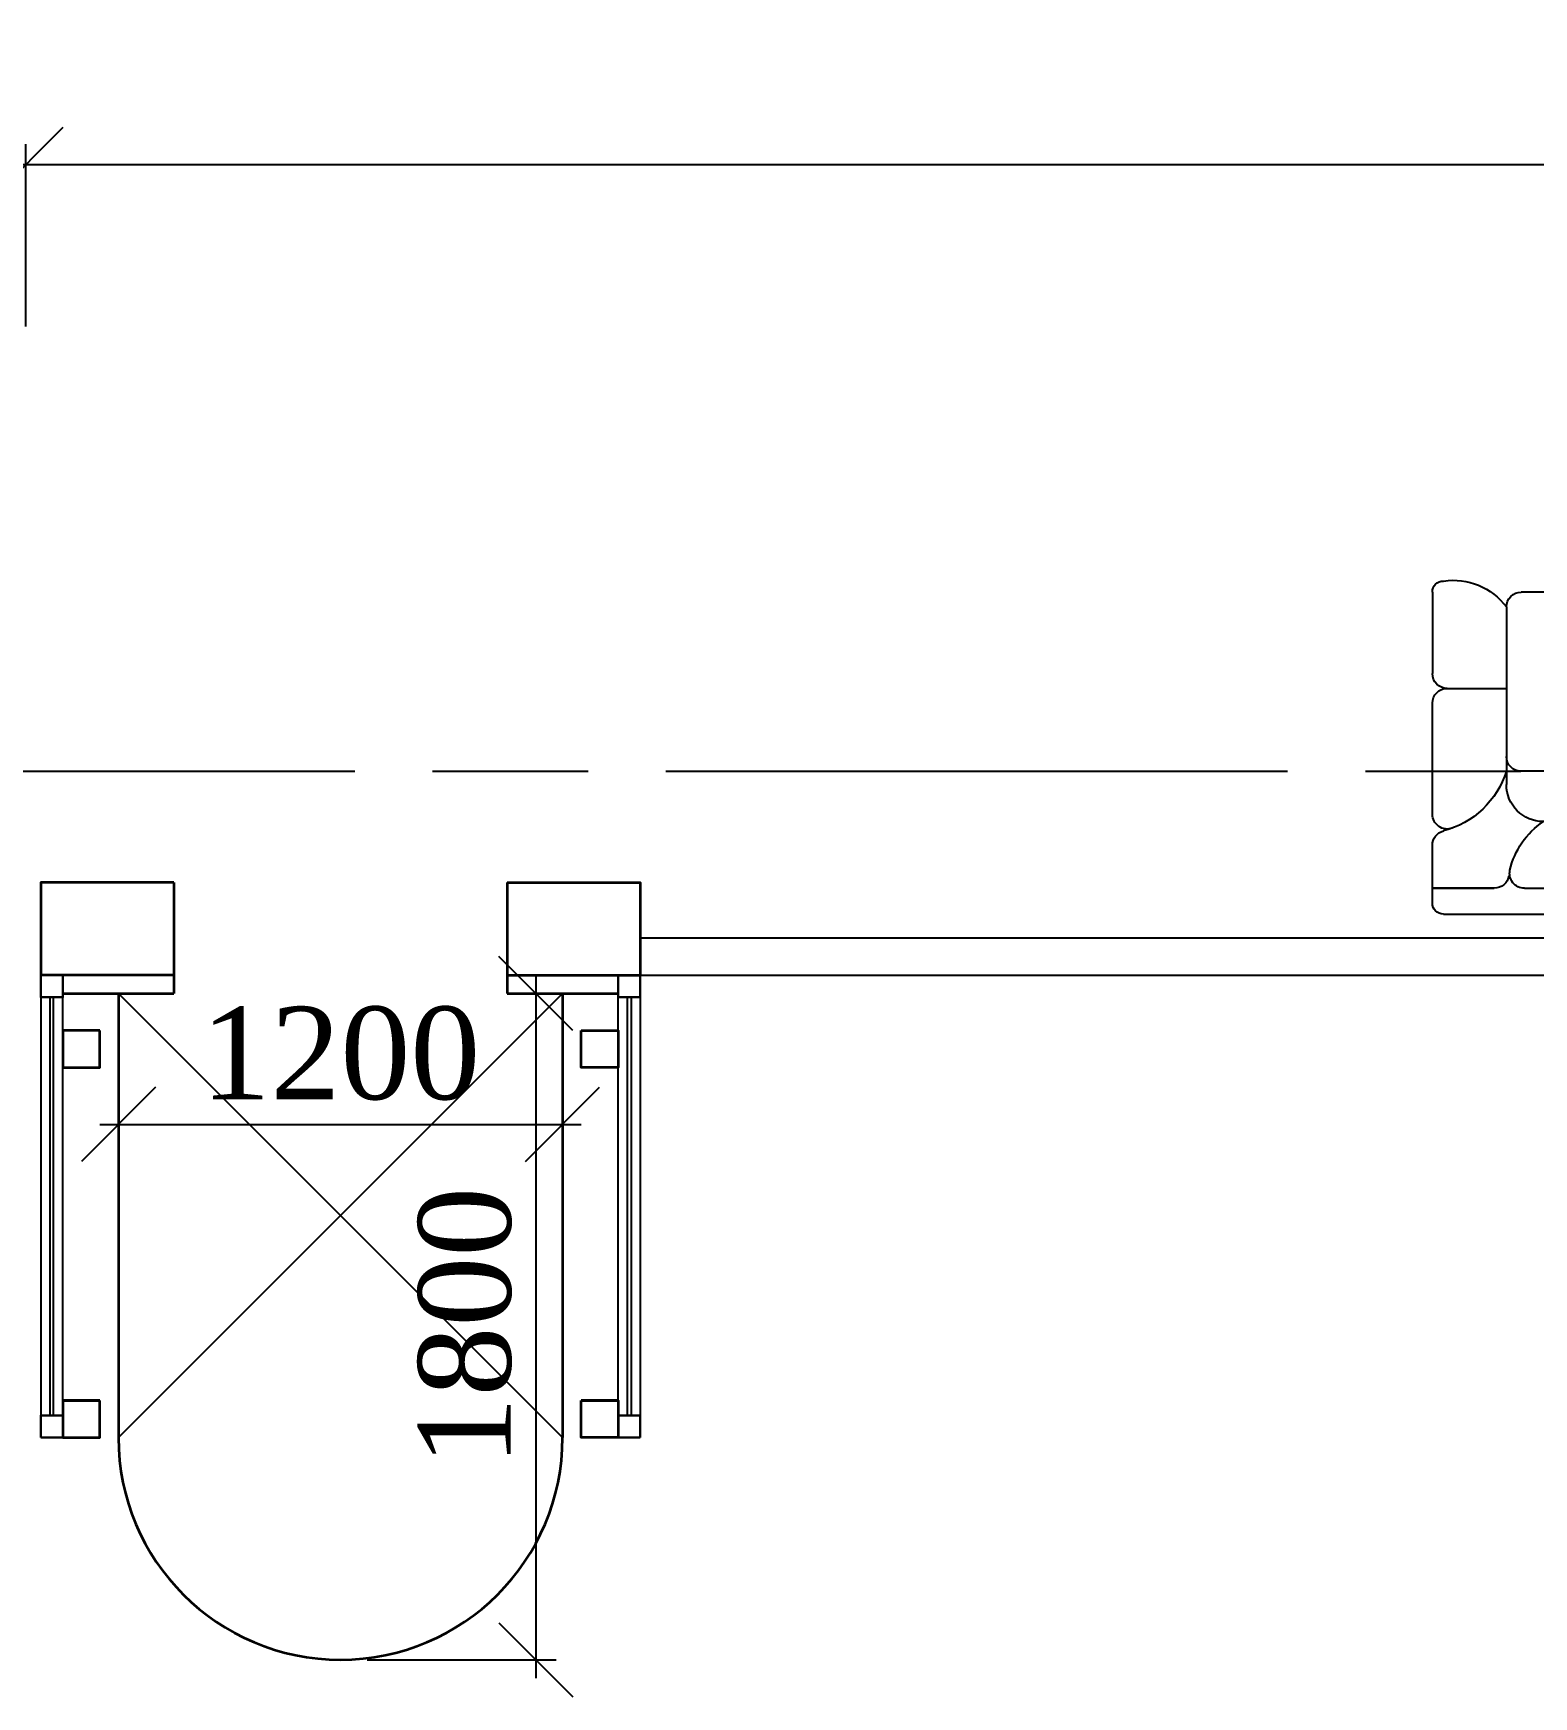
# Model space of a CAD drawing. Header units: inches. Extents: x 2870606 to 3671143, y -733551 to -473558.
# Drawn here: x 3327792 to 3331846, y -514923 to -510429 of the extents above; entities that cross this region are included whole.
import ezdxf

# ---------------------------------------------------------------- set-up
doc = ezdxf.new("R2010")
doc.units = ezdxf.units.IN
doc.header["$MEASUREMENT"] = 0
doc.linetypes.add('ACAD_ISO08W100', pattern=[36, 24, -3, 6, -3])
doc.layers.add('A_Windows', color=160, linetype='Continuous')
doc.styles.add('J~stule', font='dutch.ttf')
doc.linetypes.add('FENCELINE1', pattern='A,0.25,-0.1,[133,ltypeshp.shx,S=0.1,R=0,X=-0.1,Y=0],-0.1,1', length=1.45)
doc.dimstyles.new('J~style', dxfattribs={"dimscale": 100, "dimtxt": 2.5, "dimasz": 2, "dimexe": 0.55, "dimexo": 0.725, "dimtad": 1, "dimdec": 0, "dimdsep": 46, "dimtxsty": 'J~stule', "dimblk": 'OBLIQUE', "dimcen": 2, "dimdle": 0.5, "dimadec": 0, "dimazin": 0, "dimtfac": 1, "dimtdec": 0, "dimtmove": 0, "dimatfit": 3, "dimfxl": 1, "dimarcsym": 0})

# ---------------------------------------------------------------- blocks, each defined once
blk = doc.blocks.new('_Oblique')
at = {"color": 0, "linetype": 'ByBlock', "lineweight": -2}
blk.add_line((-0.5, -0.5), (0.5, 0.5), dxfattribs=at)
blk = doc.blocks.new('*D591')
at = {"color": 0, "lineweight": -2, "transparency": 16777216}
for p, q in [((3327772, -511221.3), (3327772, -510728.6)), ((3339372, -511221.3), (3339372, -510728.6)), ((3327722, -510783.6), (3339422, -510783.6))]:
    blk.add_line(p, q, dxfattribs=at)
at = {"layer": 'Defpoints', "color": 0, "lineweight": 35, "transparency": 16777216}
for p in [(3339372, -510783.6), (3327772, -511293.8), (3339372, -511293.8)]:
    blk.add_point(p, dxfattribs=at)
at = {"color": 0, "lineweight": -2, "transparency": 16777216, "xscale": 200, "yscale": 200, "zscale": 200, "rotation": 180}
blk.add_blockref('_Oblique', (3327772, -510783.6), dxfattribs=at)
at = {"color": 0, "lineweight": -2, "transparency": 16777216, "xscale": 200, "yscale": 200, "zscale": 200}
blk.add_blockref('_Oblique', (3339372, -510783.6), dxfattribs=at)
at = {"color": 0, "transparency": 16777216, "insert": (3333572, -510592.8), "char_height": 250, "attachment_point": 5, "style": 'J~stule'}
blk.add_mtext('11600', dxfattribs=at)
blk = doc.blocks.new('*U54')
at = {"color": 7, "lineweight": 30}
for points in [[(0, 60), (60, 60), (60, 0), (0, 0)], [(1250, 60), (1190, 60), (1190, 0), (1250, 0)]]:
    blk.add_lwpolyline(points, close=True, dxfattribs=at)
at = {"color": 4, "lineweight": 25}
for points in [[(60, 60), (1190, 60), (1190, 0), (60, 0)], [(60, 35), (1190, 35), (1190, 25), (60, 25)]]:
    blk.add_lwpolyline(points, close=True, dxfattribs=at)
blk = doc.blocks.new('*U53')
at = {"color": 7, "lineweight": 30}
for points in [[(0, 60), (60, 60), (60, 0), (0, 0)], [(1250, 60), (1190, 60), (1190, 0), (1250, 0)]]:
    blk.add_lwpolyline(points, close=True, dxfattribs=at)
at = {"color": 4, "lineweight": 25}
for points in [[(60, 60), (1190, 60), (1190, 0), (60, 0)], [(60, 35), (1190, 35), (1190, 25), (60, 25)]]:
    blk.add_lwpolyline(points, close=True, dxfattribs=at)
blk = doc.blocks.new('*D621')
at = {"color": 0, "lineweight": -2, "transparency": 16777216}
for p, q in [((3327972, -513376.6), (3329272, -513376.6)), ((3328022, -513421.9), (3328022, -513431.6)), ((3329222, -513421.9), (3329222, -513431.6))]:
    blk.add_line(p, q, dxfattribs=at)
at = {"layer": 'Defpoints', "color": 0, "lineweight": 35, "transparency": 16777216}
for p in [(3328022, -513349.4), (3329222, -513349.4), (3329222, -513376.6)]:
    blk.add_point(p, dxfattribs=at)
at = {"color": 0, "lineweight": -2, "transparency": 16777216, "xscale": 200, "yscale": 200, "zscale": 200, "rotation": 180}
blk.add_blockref('_Oblique', (3328022, -513376.6), dxfattribs=at)
at = {"color": 0, "lineweight": -2, "transparency": 16777216, "xscale": 200, "yscale": 200, "zscale": 200}
blk.add_blockref('_Oblique', (3329222, -513376.6), dxfattribs=at)
at = {"color": 0, "transparency": 16777216, "insert": (3328622, -513185.7), "char_height": 250, "attachment_point": 5, "style": 'J~stule'}
blk.add_mtext('1200', dxfattribs=at)
blk = doc.blocks.new('*D622')
at = {"color": 0, "lineweight": -2, "transparency": 16777216}
for p, q in [((3329150, -512973.1), (3329150, -514873.1)), ((3329299.5, -513023.1), (3329095, -513023.1)), ((3328694.5, -514823.1), (3329205, -514823.1))]:
    blk.add_line(p, q, dxfattribs=at)
at = {"layer": 'Defpoints', "color": 0, "lineweight": 35, "transparency": 16777216}
for p in [(3329372, -513023.1), (3328622, -514823.1), (3329150, -514823.1)]:
    blk.add_point(p, dxfattribs=at)
at = {"color": 0, "lineweight": -2, "transparency": 16777216, "xscale": 200, "yscale": 200, "zscale": 200}
for p, rotation in [((3329150, -513023.1), 90), ((3329150, -514823.1), 270)]:
    blk.add_blockref('_Oblique', p, dxfattribs=dict(at, rotation=rotation))
at = {"color": 0, "transparency": 16777216, "insert": (3328958.9, -513923.1), "char_height": 250, "attachment_point": 5, "rotation": 90, "style": 'J~stule'}
blk.add_mtext('1800', dxfattribs=at)
blk = doc.blocks.new('Divan_TOP_14')
for p, q in [((15, 450), (93.1, 450)), ((35, 366.4), (35, 450)), ((135, 450), (285, 450)), ((435, 450), (325, 450)), ((0, -435), (0, 435)), ((305, 430), (305, 350)), ((415, 350), (175, 350)), ((35, 20), (35, 325.7)), ((193.1, 20), (193.1, 330)), ((435, 50), (435, 330)), ((125, 20), (125, 300)), ((105, 0), (55, 0)), ((105, 0), (385, 0)), ((125, 0), (125, 0)), ((125, 0), (125, 0)), ((125, 0), (125, 0)), ((125, 0), (125, 0)), ((143.1, 0), (385, 0)), ((193.1, 0), (193.1, 0)), ((193.1, 0), (193.1, 0)), ((193.1, 0), (193.1, 0)), ((193.1, 0), (193.1, 0)), ((35, -325.7), (35, -20)), ((125, -20), (125, -300)), ((193.1, -20), (193.1, -330)), ((435, -50), (435, -330)), ((415, -350), (175, -350)), ((305, -430), (305, -350)), ((35, -450), (35, -366.4)), ((35, -366.4), (35, -450)), ((15, -450), (93.1, -450)), ((135, -450), (285, -450)), ((435, -450), (325, -450))]:
    blk.add_line(p, q)
for centre, radius, start, end in [((15, 435), 15, 90, 180), ((93.1, 430), 20, 14.5483, 90), ((135, 430), 20, 90, 200.5228), ((285, 430), 20, 0, 90), ((325, 430), 20, 90, 180), ((435, 435), 15, 0, 90), ((229.7, 465.4), 121.1, 194.5483, 252.4177), ((361.9, 421.6), 89.1, 306.5803, 8.6594), ((55, 366.4), 20, 180, 261.283), ((55, 325.7), 20, 77.226, 180), ((35.7, 240.7), 107.2, 33.5847, 77.226), ((175, 300), 50, 90, 180), ((213.1, 330), 20, 90, 180), ((415, 330), 20, 0, 90), ((385, 50), 50, 270, 0), ((385, 50), 50, 270, 0), ((55, 20), 20, 180, 270), ((55, -20), 20, 90, 180), ((105, 20), 20, 270, 0), ((105, -20), 20, 0, 90), ((173.1, 20), 20, 270, 0), ((173.1, -20), 20, 0, 90), ((385, -50), 50, 0, 90), ((385, -50), 50, 0, 90), ((35.7, -240.7), 107.2, 282.774, 326.4153), ((175, -300), 50, 180, 270), ((55, -325.7), 20, 180, 282.774), ((213.1, -330), 20, 180, 270), ((415, -330), 20, 270, 0), ((55, -366.4), 20, 98.717, 180), ((229.7, -465.4), 121.1, 107.5823, 165.4517), ((361.9, -421.6), 89.1, 351.3406, 53.4197), ((135, -430), 20, 159.4772, 270), ((15, -435), 15, 180, 270), ((15, -435), 15, 180, 270), ((93.1, -430), 20, 270, 345.4517), ((285, -430), 20, 270, 0), ((325, -430), 20, 180, 270), ((435, -435), 15, 270, 360)]:
    blk.add_arc(centre, radius, start, end)

msp = doc.modelspace()

# ---------------------------------------------------------------- linework, layer by layer
at = {"color": 252, "linetype": 'ACAD_ISO08W100', "ltscale": 70}
msp.add_line((3366460.93, -512423.13), (3300567.24, -512423.13), dxfattribs=at)
at = {"lineweight": 35}
for p, q in [((3328172.01, -512723.13), (3328172.01, -513023.13)), ((3329072.01, -512723.13), (3329072.01, -513023.13)), ((3328172.01, -512973.13), (3327812.01, -512973.13)), ((3329072.01, -512973.13), (3329432.01, -512973.13)), ((3327872.01, -514123.13), (3327972.01, -514123.13)), ((3329372.01, -514123.13), (3329272.01, -514123.13)), ((3329272.01, -514223.13), (3329272.01, -514123.13)), ((3327872.01, -514223.13), (3327972.01, -514223.13)), ((3329372.01, -514223.13), (3329272.01, -514223.13))]:
    msp.add_line(p, q, dxfattribs=at)
at = {"linetype": 'FENCELINE1', "ltscale": 200}
msp.add_line((3329432.01, -512873.13), (3337712.01, -512873.13), dxfattribs=at)
for p, q in [((3329432.01, -512973.13), (3337712.01, -512973.13)), ((3328022.01, -514223.13), (3329222.01, -513023.13)), ((3328022.01, -513023.13), (3329222.01, -514223.13))]:
    msp.add_line(p, q)
at = {"color": 4, "lineweight": 35}
for p, q in [((3327872.01, -513023.13), (3328172.01, -513023.13)), ((3328022.01, -513023.13), (3328022.01, -514223.13)), ((3329072.01, -513023.13), (3329372.01, -513023.13)), ((3329222.01, -513023.13), (3329222.01, -514223.13))]:
    msp.add_line(p, q, dxfattribs=at)
at = {"lineweight": 35}
for points in [[(3328172.01, -512723.13), (3327812.01, -512723.13), (3327812.01, -512973.13)], [(3329072.01, -512723.13), (3329432.01, -512723.13), (3329432.01, -512973.13)]]:
    msp.add_lwpolyline(points, dxfattribs=at)
for points in [[(3327972.01, -513123.13), (3327872.01, -513123.13), (3327872.01, -513223.13), (3327972.01, -513223.13)], [(3329272.01, -513123.13), (3329372.01, -513123.13), (3329372.01, -513223.13), (3329272.01, -513223.13)], [(3327972.01, -514123.13), (3327872.01, -514123.13), (3327872.01, -514223.13), (3327972.01, -514223.13)], [(3329272.01, -514123.13), (3329372.01, -514123.13), (3329372.01, -514223.13), (3329272.01, -514223.13)]]:
    msp.add_lwpolyline(points, close=True, dxfattribs=at)
at = {"color": 4, "lineweight": 35}
msp.add_arc((3328622.01, -514223.13), 600, 180, 359.99996, dxfattribs=at)

# ---------------------------------------------------------------- block references
at = {"xscale": -2, "yscale": 2, "zscale": 2, "rotation": 270}
msp.add_blockref('Divan_TOP_14', (3332472.01, -512808.71), dxfattribs=at)
at = {"layer": 'A_Windows', "color": 5, "lineweight": 30, "xscale": -1, "rotation": 89.99998460706348}
msp.add_blockref('*U53', (3327872.01, -512973.13), dxfattribs=at)
at = {"layer": 'A_Windows', "color": 5, "lineweight": 30, "rotation": 270.0000153929365}
msp.add_blockref('*U54', (3329372.01, -512973.13), dxfattribs=at)

# ---------------------------------------------------------------- dimensions: what is measured, and where the dimension line sits
for base, p1, p2, picture, middle in [((3339372.01, -510783.64), (3327772.01, -511293.77), (3339372.01, -511293.77), '*D591', (3333572.01, -510592.76)), ((3329222.01, -513376.57), (3328022.01, -513349.4), (3329222.01, -513349.4), '*D621', (3328622.01, -513185.69))]:
    dim = msp.add_linear_dim(base=base, p1=p1, p2=p2, dimstyle='J~style', override={"dimdec": 1, "dimtdec": 1})
    dim.commit()
    dim.dimension.update_dxf_attribs({"geometry": picture, "text_midpoint": middle})
dim = msp.add_linear_dim(base=(3329149.98, -514823.13), p1=(3329372.01, -513023.13), p2=(3328622.01, -514823.13), angle=90, dimstyle='J~style', override={"dimdec": 1, "dimtdec": 1})
dim.commit()
dim.dimension.update_dxf_attribs({"geometry": '*D622', "text_midpoint": (3328958.92, -513923.13)})

doc.saveas('drawing.dxf')
